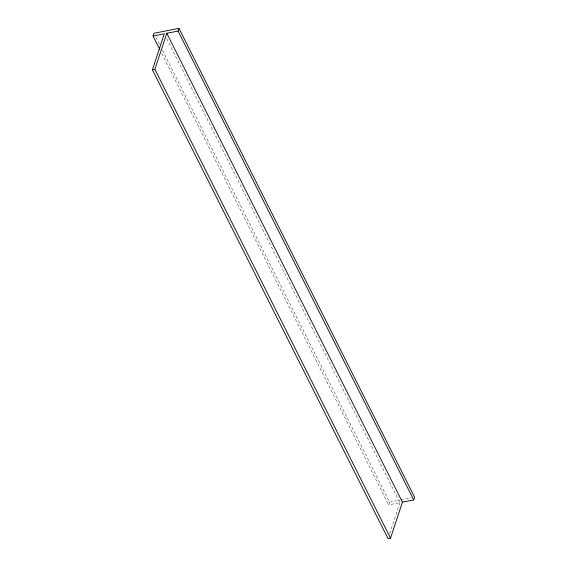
<?xml version="1.0" encoding="UTF-8"?>
<svg xmlns="http://www.w3.org/2000/svg" width="567" height="567" viewBox="0 0 567 567"><rect width="100%" height="100%" fill="white"/><g stroke="black" fill="none" stroke-linecap="round" stroke-linejoin="round"><path stroke-width="0.43" stroke-dasharray="2.83 2.13" d="M166.677 38.513L399.941 502.646L388.671 504.864L389.564 502.149L162.261 49.882M389.699 533.625L399.941 502.646M389.564 502.149L399.933 500.115M400.791 499.945L411.16 497.904M155.904 37.231L159.483 44.346M161.765 53.383L388.671 504.864"/><path stroke-width="0.85" d="M153.026 35.983L153.919 33.276L178.966 28.35L414.612 497.224L413.719 499.938L402.45 502.156L390.535 538.161L388.034 538.65L152.388 69.776L164.295 33.772L153.026 35.983L159.781 49.428M390.535 538.161L154.89 69.28L166.797 33.276L178.066 31.057L178.966 28.35M152.388 69.776L154.89 69.28M178.066 31.057L413.719 499.938M166.797 33.276L402.45 502.156"/></g></svg>
